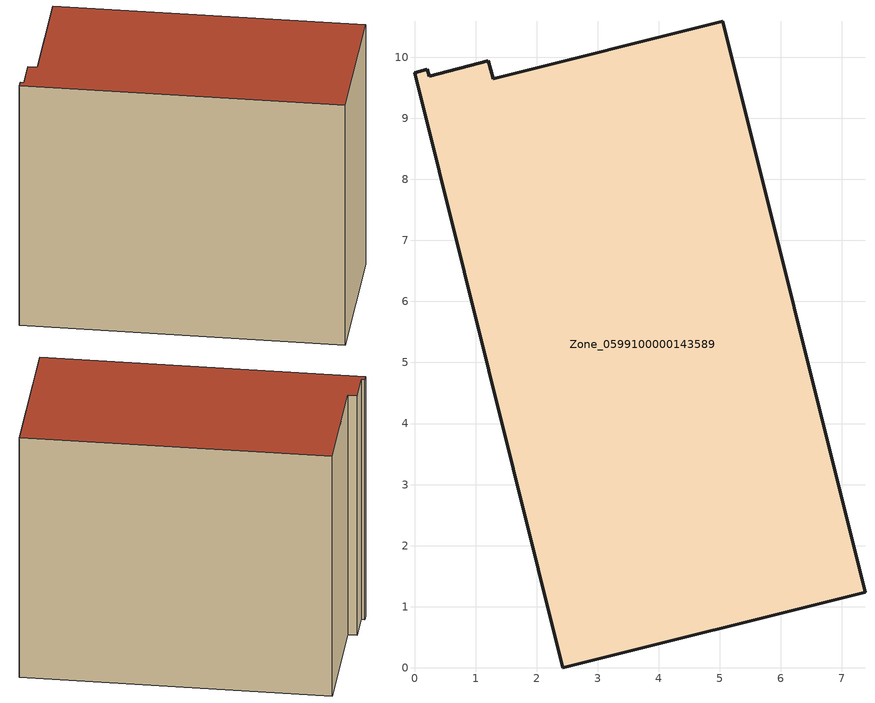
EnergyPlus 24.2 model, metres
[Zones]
Zone_0599100000143589
 floor ground (C_G): 7.38,1.24 2.43,0 0,9.74 0.21,9.8 0.24,9.69 1.21,9.94 1.29,9.65 5.05,10.59 z0
 wall outside (C_F): 1.29,9.65 1.21,9.94 0.24,9.69 0.21,9.8 0,9.74 2.43,0 7.38,1.24 5.05,10.59 1.29,9.65 z0:8.38
 roof outside (C_R): 7.38,1.24 5.05,10.59 1.29,9.65 1.21,9.94 0.24,9.69 0.21,9.8 0,9.74 2.43,0 z8.38
[BUILDING]
Pand.0599100000143589: North Axis=0; Terrain=City; Loads Convergence Tolerance Value=0.04; Temperature Convergence Tolerance Value=0.4; Solar Distribution=FullExterior; Maximum Number of Warmup Days=25; Minimum Number of Warmup Days=1
[Site:Location]
Rotterdam.The.Hague.AP_ZH_NLD Design_Conditions: Latitude=51.96; Longitude=4.45; Time Zone=1; Elevation=-4.5
[SITE:GROUNDTEMPERATURE:BUILDINGSURFACE]
18, 18, 18, 18, 18, 18, 18, 18, 18, 18, 18, 18
[MATERIAL] Thermal Absorptance=0.9; Solar Absorptance=0.7; Visible Absorptance=0.7
Name | Roughness | Thickness | Conductivity | Density | Specific Heat
G.TI.1975-1991 | MediumSmooth | 0.15 | 0.288461 | 540 | 1210
F.TI.1975-1991 | Rough | 0.3 | 0.230769 | 1920 | 840
R.TI.1975-1991 | MediumRough | 0.2 | 0.153846 | 1500 | 1000
[CONSTRUCTION]
C_G: G.TI.1975-1991
C_F: F.TI.1975-1991
C_R: R.TI.1975-1991
[ZONE]
Zone_0599100000143589: Type=1; Multiplier=1; Ceiling Height=Autocalculate; Volume=Autocalculate; Floor Area=autocalculate; Part of Total Floor Area=Yes
[ZONEINFILTRATION:DESIGNFLOWRATE]
Infil_Zone_0599100000143589: Zone or ZoneList or Space or SpaceList=Zone_0599100000143589; Schedule=AlwaysOn; Design Flow Rate Calculation Method=Flow/Area; Flow Rate per Floor Area=0.003; Constant Term Coefficient=1; Temperature Term Coefficient=0; Velocity Term Coefficient=0; Velocity Squared Term Coefficient=0
[HVACTEMPLATE:ZONE:IDEALLOADSAIRSYSTEM]
Zone_0599100000143589: Maximum Heating Supply Air Temperature=50; Minimum Cooling Supply Air Temperature=13; Maximum Heating Supply Air Humidity Ratio=0.0156; Minimum Cooling Supply Air Humidity Ratio=0.0077; Heating Limit=NoLimit; Cooling Limit=NoLimit; Dehumidification Control Type=ConstantSensibleHeatRatio; Cooling Sensible Heat Ratio=0.7; Dehumidification Setpoint=60; Humidification Control Type=None; Humidification Setpoint=30; Outdoor Air Method=None; Outdoor Air Flow Rate per Person=0.00944; Outdoor Air Flow Rate per Zone Floor Area=0; Outdoor Air Flow Rate per Zone=0; Demand Controlled Ventilation Type=None; Outdoor Air Economizer Type=NoEconomizer; Heat Recovery Type=None; Sensible Heat Recovery Effectiveness=0.7; Latent Heat Recovery Effectiveness=0.65
[ZONECONTROL:THERMOSTAT]
ThermostatControl_Zone_0599100000143589: Zone or ZoneList=Zone_0599100000143589; Control Type Schedule=DualSetpointControlType; Control 1=Thermostat_Zone_0599100000143589; Temperature Difference Between Cutout And Setpoint=0
[THERMOSTATSETPOINT:DUALSETPOINT]
Thermostat_Zone_0599100000143589: Heating Setpoint Temperature Schedule=HeatingSetpoint_Zone_0599100000143589; Cooling Setpoint Temperature Schedule=CoolingSetpoint_Zone_0599100000143589
[SCHEDULE:COMPACT]
HeatingSetpoint_Zone_0599100000143589: Through: 12/31, For: AllDays, Until: 24:00, 21
CoolingSetpoint_Zone_0599100000143589: Through: 12/31, For: AllDays, Until: 24:00, 24
DualSetpointControlType: Through: 12/31, For: AllDays, Until: 24:00, 4
AlwaysOn: Through: 12/31, For: AllDays, Until: 24:00, 1
